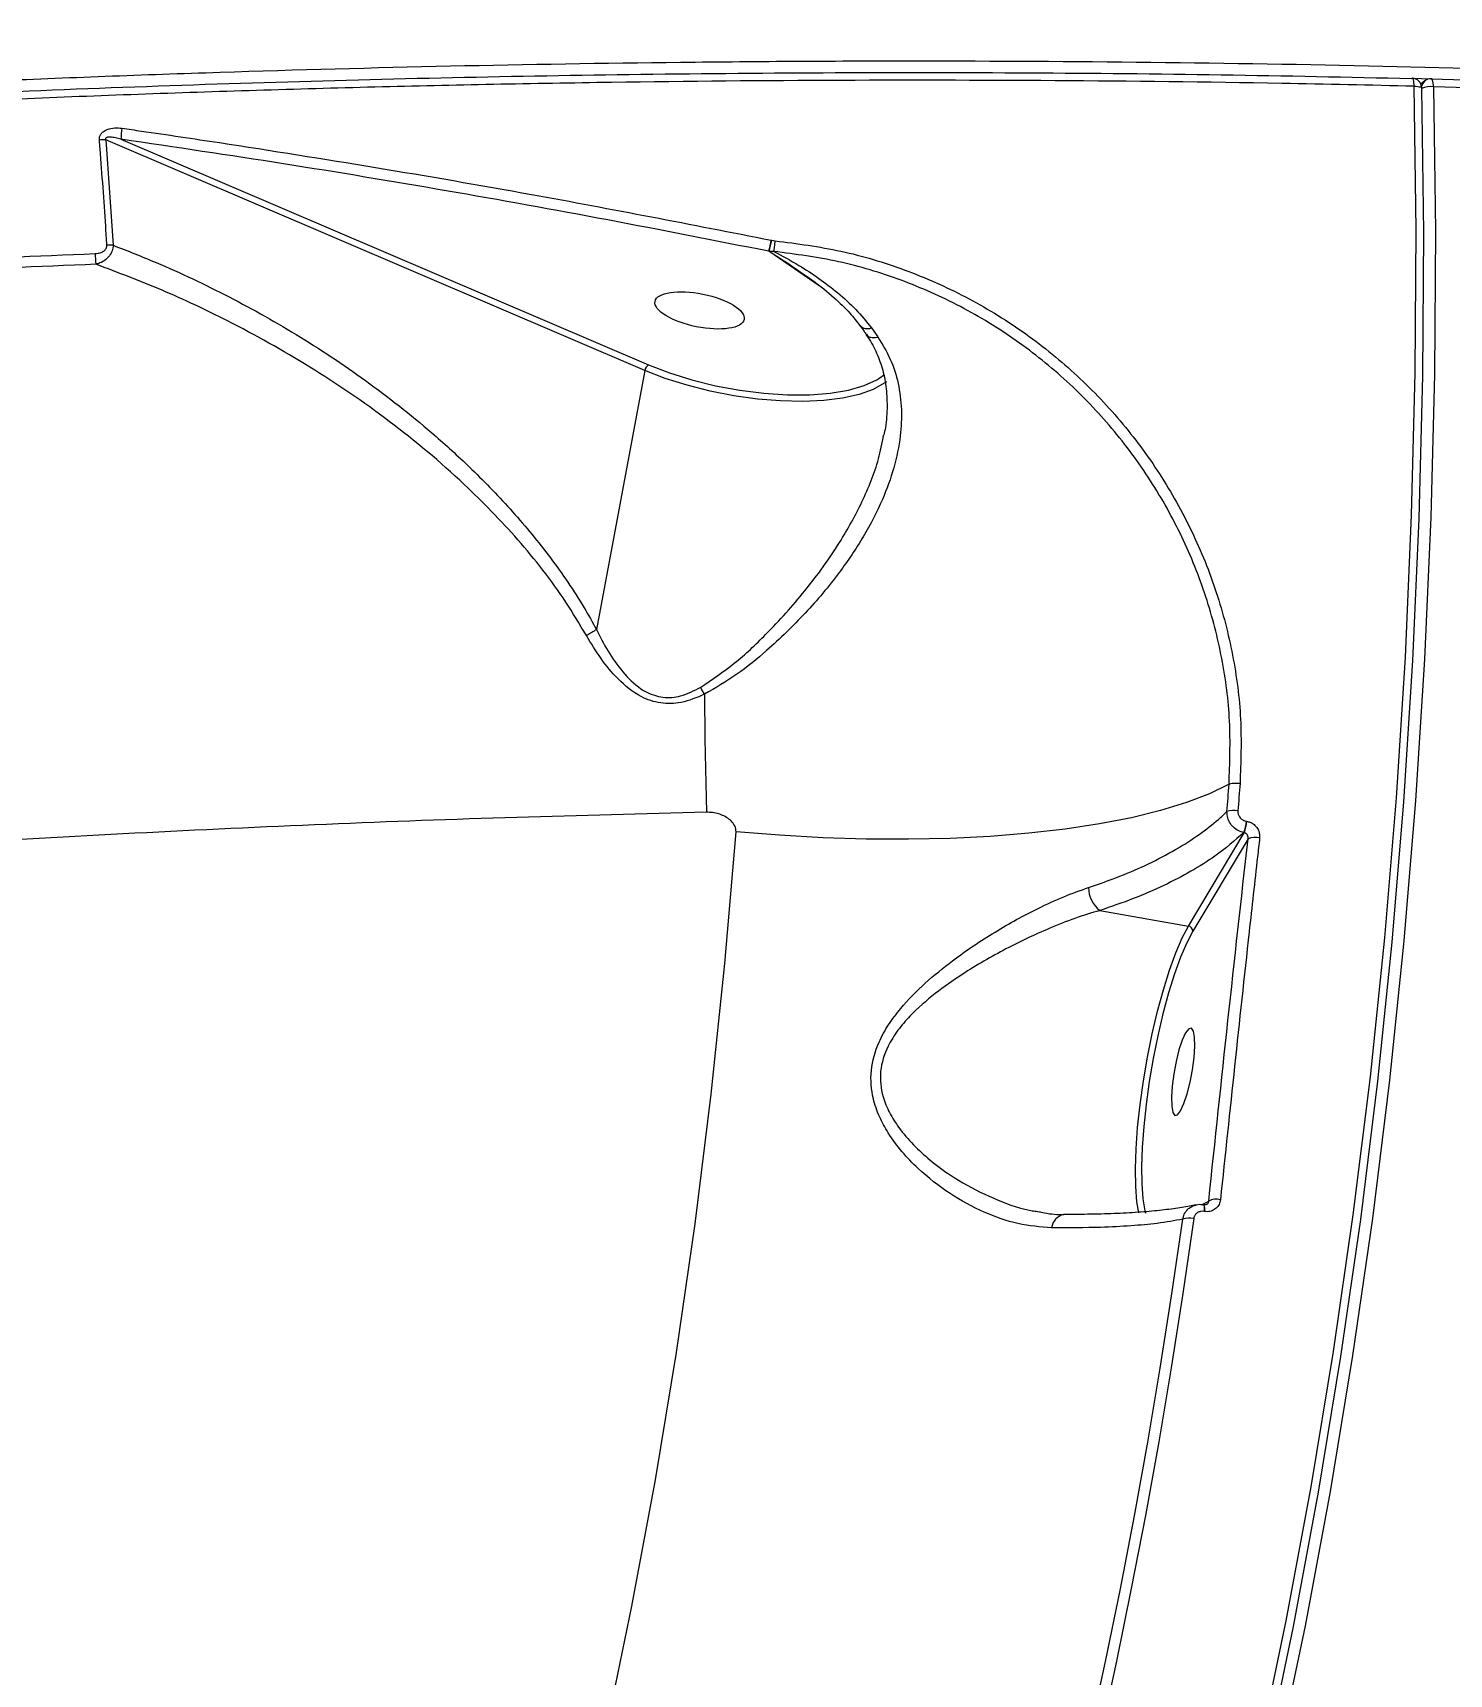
# Model space of a CAD drawing. Header units: millimetres. Extents: x -6523 to 7556, y -5559 to 6101.
# Drawn here: x -1349.4 to -1206.2, y 2351.4 to 2517.3 of the extents above; entities that cross this region are included whole.
import ezdxf

# ---------------------------------------------------------------- set-up
doc = ezdxf.new("R2010")
doc.units = ezdxf.units.MM
for name, color, linetype in [('DIKOM_ОБЪЕКТ', 7, 'Continuous'), ('DIKOM_РАЗМЕР_ЗОНА', 7, 'Continuous'), ('DIKOM_РАЗМЕР_ОБЪЕКТА', 7, 'Continuous')]:
    doc.layers.add(name, color=color, linetype=linetype)
doc.styles.add('style1', font='arial.ttf', dxfattribs={"width": 0.8})
doc.dimstyles.new('1-50', dxfattribs={"dimtxt": 300, "dimasz": 200, "dimexe": 100, "dimexo": 0, "dimgap": 100, "dimtad": 1, "dimtxsty": 'style1', "dimcen": 200, "dimclrd": 7, "dimclre": 7, "dimclrt": 7, "dimadec": 1, "dimazin": 2, "dimtfac": 1, "dimtmove": 0, "dimatfit": 2, "dimfxl": 0, "dimlwd": 25, "dimlwe": 18, "dimarcsym": 0})

# ---------------------------------------------------------------- blocks, each defined once
blk = doc.blocks.new('*D10')
at = {"layer": 'Defpoints', "color": 0, "transparency": 16777216}
for p in [(-1823.23, 4314.24), (3842.01, -3170.82), (6537.88, -3170.82)]:
    blk.add_point(p, dxfattribs=at)
at = {"layer": 'DIKOM_РАЗМЕР_ОБЪЕКТА', "color": 7, "lineweight": 18, "transparency": 16777216}
for p, q in [((-1823.23, 4314.24), (6637.88, 4314.24)), ((3842.01, -3170.82), (6637.88, -3170.82))]:
    blk.add_line(p, q, dxfattribs=at)
at = {"layer": 'DIKOM_РАЗМЕР_ОБЪЕКТА', "color": 7, "lineweight": 25, "transparency": 16777216}
blk.add_line((6537.88, 3914.24), (6537.88, -2770.82), dxfattribs=at)
at = {"layer": 'DIKOM_РАЗМЕР_ОБЪЕКТА', "color": 7, "transparency": 16777216}
for points in [[(6471.22, 3914.24), (6604.55, 3914.24), (6537.88, 4314.24)], [(6471.22, -2770.82), (6604.55, -2770.82), (6537.88, -3170.82)]]:
    blk.add_solid(points, dxfattribs=at)
at = {"layer": 'DIKOM_РАЗМЕР_ОБЪЕКТА', "color": 7, "transparency": 16777216, "insert": (6304.71, 207.11), "char_height": 300, "attachment_point": 5, "rotation": 90, "style": 'style1'}
blk.add_mtext('7500', dxfattribs=at)
blk = doc.blocks.new('*D13')
at = {"layer": 'Defpoints', "color": 0, "transparency": 16777216}
for p in [(-2358.18, 6101.03), (4341.71, -4605.15), (7455.88, -4605.15)]:
    blk.add_point(p, dxfattribs=at)
at = {"layer": 'DIKOM_РАЗМЕР_ЗОНА', "color": 7, "lineweight": 18, "transparency": 16777216}
for p, q in [((-2358.18, 6101.03), (7555.88, 6101.03)), ((4341.71, -4605.15), (7555.88, -4605.15))]:
    blk.add_line(p, q, dxfattribs=at)
at = {"layer": 'DIKOM_РАЗМЕР_ЗОНА', "color": 7, "lineweight": 25, "transparency": 16777216}
blk.add_line((7455.88, 5701.03), (7455.88, -4205.15), dxfattribs=at)
at = {"layer": 'DIKOM_РАЗМЕР_ЗОНА', "color": 7, "transparency": 16777216}
for points in [[(7389.22, 5701.03), (7522.55, 5701.03), (7455.88, 6101.03)], [(7389.22, -4205.15), (7522.55, -4205.15), (7455.88, -4605.15)]]:
    blk.add_solid(points, dxfattribs=at)
at = {"layer": 'DIKOM_РАЗМЕР_ЗОНА', "color": 7, "transparency": 16777216, "insert": (7222.71, 375.61), "char_height": 300, "attachment_point": 5, "rotation": 90, "style": 'style1'}
blk.add_mtext('10700', dxfattribs=at)

msp = doc.modelspace()

# ---------------------------------------------------------------- linework, layer by layer
at = {"layer": 'DIKOM_ОБЪЕКТ', "color": 7, "linetype": 'Continuous', "lineweight": 15}
for p, q in [((-1208.036, 2512.643), (-1209.978, 2512.699)), ((-1208.665, 2512.464), (-1209.082, 2512.129)), ((-1341.991, 2506.507), (-1341.231, 2495.849)), ((-1287.506, 2483.188), (-1341.991, 2506.507)), ((-1340.453, 2506.571), (-1287.139, 2483.753)), ((-1274.731, 2496.368), (-1274.684, 2496.358)), ((-1274.684, 2496.358), (-1274.33, 2496.303)), ((-1274.954, 2495.228), (-1274.983, 2495.24)), ((-1269.885, 2491.757), (-1274.983, 2495.24)), ((-1274.459, 2495.227), (-1274.954, 2495.228)), ((-1273.384, 2494.209), (-1274.954, 2495.228)), ((-1264.603, 2487.497), (-1263.949, 2486.582)), ((-1287.506, 2483.188), (-1292.392, 2457.007)), ((-1263.85, 2482.385), (-1263.297, 2482.803)), ((-1226.699, 2437.618), (-1226.672, 2437.614)), ((-1232.572, 2427.029), (-1226.937, 2436.462)), ((-1226.937, 2436.462), (-1226.963, 2436.466)), ((-1226.542, 2435.838), (-1232.12, 2426.501)), ((-1241.517, 2428.606), (-1232.572, 2427.029)), ((-1247.806, 2398.183), (-1247.528, 2398.149)), ((-1245.146, 2397.86), (-1245.181, 2397.859)), ((-1231.187, 2398.867), (-1230.512, 2399.226)), ((-1231.042, 2398.853), (-1231.015, 2398.861)), ((-1230.949, 2398.172), (-1230.976, 2398.176))]:
    msp.add_line(p, q, dxfattribs=at)
at = {"layer": 'DIKOM_ОБЪЕКТ', "color": 7, "linetype": 'Continuous', "lineweight": 15, "flags": 128}
for points in [[(-1209.955, 2512.734), (-1209.956, 2512.734), (-1210.002, 2512.715)], [(-1209.743, 2511.928), (-1209.752, 2512.115), (-1209.77, 2512.288), (-1209.795, 2512.44), (-1209.828, 2512.564), (-1209.867, 2512.657), (-1209.91, 2512.714), (-1209.955, 2512.734)], [(-1207.796, 2511.88), (-1207.806, 2512.067), (-1207.824, 2512.24), (-1207.85, 2512.392), (-1207.883, 2512.516), (-1207.923, 2512.609), (-1207.966, 2512.666), (-1208.012, 2512.686)], [(-1262.21, 2230.77), (-1257.131, 2242.471), (-1252.294, 2254.394), (-1247.704, 2266.531), (-1243.362, 2278.874), (-1239.272, 2291.415), (-1235.437, 2304.145), (-1231.859, 2317.056), (-1228.54, 2330.14), (-1225.482, 2343.389), (-1222.688, 2356.793), (-1220.159, 2370.343), (-1217.898, 2384.032), (-1215.904, 2397.849), (-1214.181, 2411.787), (-1212.728, 2425.835), (-1211.548, 2439.984), (-1210.639, 2454.226), (-1210.005, 2468.551), (-1209.643, 2482.949), (-1209.556, 2497.411), (-1209.743, 2511.928)], [(-1209.008, 2511.709), (-1208.821, 2497.158), (-1208.909, 2482.661), (-1209.271, 2468.229), (-1209.907, 2453.871), (-1210.817, 2439.595), (-1212.001, 2425.412), (-1213.457, 2411.331), (-1215.184, 2397.361), (-1217.182, 2383.511), (-1219.449, 2369.79), (-1221.984, 2356.207), (-1224.785, 2342.772), (-1227.849, 2329.492), (-1231.176, 2316.377), (-1234.763, 2303.435), (-1238.608, 2290.675), (-1242.707, 2278.104), (-1247.059, 2265.733), (-1251.66, 2253.567), (-1256.508, 2241.616), (-1261.599, 2229.887)], [(-1207.796, 2511.88), (-1207.609, 2497.319), (-1207.697, 2482.813), (-1208.059, 2468.372), (-1208.696, 2454.004), (-1209.607, 2439.719), (-1210.791, 2425.527), (-1212.248, 2411.436), (-1213.976, 2397.457), (-1215.976, 2383.598), (-1218.244, 2369.868), (-1220.781, 2356.276), (-1223.583, 2342.832), (-1226.65, 2329.544), (-1229.979, 2316.42), (-1233.568, 2303.47), (-1237.415, 2290.701), (-1241.517, 2278.123), (-1245.872, 2265.743), (-1250.476, 2253.569), (-1255.327, 2241.61), (-1260.422, 2229.874)], [(-1209.743, 2511.928), (-1209.557, 2511.919), (-1209.388, 2511.903), (-1209.242, 2511.881), (-1209.124, 2511.853), (-1209.039, 2511.821), (-1208.991, 2511.785), (-1208.979, 2511.757)], [(-1208.979, 2511.757), (-1208.98, 2511.747), (-1209.008, 2511.709)], [(-1263.095, 2482.06), (-1263.305, 2481.902), (-1264.419, 2481.277), (-1265.832, 2480.771), (-1267.514, 2480.395), (-1269.428, 2480.157), (-1271.533, 2480.062), (-1273.782, 2480.112), (-1276.128, 2480.306), (-1278.518, 2480.64), (-1280.903, 2481.107), (-1283.229, 2481.696), (-1285.446, 2482.395), (-1287.506, 2483.188)], [(-1287.139, 2483.753), (-1285.026, 2482.944), (-1282.745, 2482.238), (-1280.354, 2481.651), (-1277.908, 2481.199), (-1275.468, 2480.893), (-1273.092, 2480.739), (-1270.838, 2480.741), (-1268.76, 2480.9), (-1266.908, 2481.211), (-1265.328, 2481.667), (-1264.056, 2482.257), (-1263.85, 2482.385)], [(-1281.481, 2450.458), (-1281.469, 2448.947), (-1281.453, 2447.438), (-1281.434, 2445.935), (-1281.411, 2444.437), (-1281.384, 2442.946), (-1281.354, 2441.463), (-1281.32, 2439.99), (-1281.282, 2438.528)], [(-1228.461, 2441.376), (-1230.44, 2440.405), (-1232.757, 2439.511), (-1235.395, 2438.7), (-1238.333, 2437.98), (-1241.549, 2437.355), (-1245.017, 2436.83), (-1248.71, 2436.41), (-1252.599, 2436.097), (-1256.655, 2435.894), (-1260.845, 2435.804), (-1265.138, 2435.826), (-1269.499, 2435.96), (-1273.894, 2436.205), (-1278.291, 2436.559)], [(-1228.673, 2438.592), (-1228.646, 2438.94), (-1228.619, 2439.287), (-1228.592, 2439.635), (-1228.566, 2439.983), (-1228.539, 2440.331), (-1228.513, 2440.679), (-1228.487, 2441.027), (-1228.461, 2441.376)], [(-1227.351, 2441.46), (-1227.377, 2441.111), (-1227.403, 2440.763), (-1227.429, 2440.414), (-1227.456, 2440.066), (-1227.482, 2439.718), (-1227.509, 2439.37), (-1227.536, 2439.022), (-1227.563, 2438.674)], [(-1304.383, 2296.739), (-1300.783, 2308.726), (-1297.423, 2320.881), (-1294.305, 2333.198), (-1291.431, 2345.668), (-1288.804, 2358.283), (-1286.424, 2371.035), (-1284.294, 2383.916), (-1282.414, 2396.917), (-1280.786, 2410.03), (-1279.412, 2423.247), (-1278.291, 2436.559)], [(-1237.593, 2398.044), (-1237.774, 2399.148), (-1237.896, 2400.686), (-1237.924, 2402.48), (-1237.857, 2404.49), (-1237.697, 2406.673), (-1237.447, 2408.981), (-1237.112, 2411.364), (-1236.7, 2413.768), (-1236.22, 2416.143), (-1235.683, 2418.435), (-1235.099, 2420.595), (-1234.483, 2422.575), (-1233.847, 2424.332), (-1233.205, 2425.828), (-1232.572, 2427.029)], [(-1232.12, 2426.501), (-1232.734, 2425.335), (-1233.357, 2423.885), (-1233.973, 2422.181), (-1234.571, 2420.261), (-1235.137, 2418.166), (-1235.658, 2415.944), (-1236.123, 2413.641), (-1236.523, 2411.309), (-1236.847, 2408.999), (-1237.09, 2406.761), (-1237.245, 2404.644), (-1237.31, 2402.695), (-1237.283, 2400.955), (-1237.165, 2399.464), (-1236.958, 2398.253), (-1236.896, 2398.012)], [(-1231.994, 2413.747), (-1231.924, 2414.869), (-1231.95, 2415.783), (-1232.069, 2416.414), (-1232.272, 2416.712), (-1232.542, 2416.652), (-1232.859, 2416.24), (-1233.195, 2415.508), (-1233.523, 2414.516), (-1233.818, 2413.345), (-1234.055, 2412.088), (-1234.216, 2410.849), (-1234.286, 2409.727), (-1234.26, 2408.813), (-1234.141, 2408.181), (-1233.938, 2407.883), (-1233.667, 2407.943), (-1233.351, 2408.356), (-1233.015, 2409.087), (-1232.686, 2410.079), (-1232.392, 2411.251), (-1232.154, 2412.507), (-1231.994, 2413.747)], [(-1244.201, 2338.128), (-1242.534, 2345.378), (-1240.947, 2352.676), (-1239.442, 2360.022), (-1238.018, 2367.412), (-1236.675, 2374.846), (-1235.415, 2382.322), (-1234.237, 2389.839), (-1233.141, 2397.395)], [(-1232.034, 2397.447), (-1233.131, 2389.886), (-1234.31, 2382.363), (-1235.571, 2374.882), (-1236.914, 2367.443), (-1238.339, 2360.047), (-1239.846, 2352.696), (-1241.434, 2345.393), (-1243.102, 2338.137)]]:
    msp.add_lwpolyline(points, dxfattribs=at)
at = {"layer": 'DIKOM_ОБЪЕКТ', "color": 7, "linetype": 'Continuous', "lineweight": 15}
for centre, radius, start, end in [((-1209.979, 2511.734), 1, 1.27462, 88.60989), ((-1208.084, 2511.748), 0.923, 129.03924, 170.2374), ((-1208.037, 2511.686), 1, 88.55401, 128.89978), ((-1208.046, 2509.226), 2.665, 84.61887, 111.15259), ((-1334.989, 2506.66), 5.464, 169.22312, 180.93938), ((-1342.217, 2502.34), 4.173, 86.89149, 95.80478), ((-1341.564, 2491.907), 3.956, 85.16261, 94.54172), ((-1289.753, 2499.125), 15.273, 345.26495, 349.6031), ((-1291.143, 2499.701), 16.795, 344.55183, 348.51852), ((-1333.993, 2495.108), 9.071, 180.64386, 187.46425), ((-1265.004, 2488.501), 1.081, 224.63181, 291.74745), ((-1286.726, 2483.083), 0.787, 121.67078, 172.34099), ((-1300.09, 2440.883), 20.928, 27.22628, 29.43291), ((-1227.965, 2436.551), 2.16, 79.29062, 109.14817), ((-1230.74, 2437.939), 4.054, 338.69055, 355.45944), ((-1230.712, 2437.935), 4.053, 338.68357, 355.45797), ((-1225.825, 2434.28), 1.715, 74.62231, 114.69888), ((-1239.751, 2430.922), 2.913, 179.9762, 232.67782), ((-1232.651, 2426.505), 0.53, 359.5386, 81.45838), ((-1229.764, 2397.834), 1.581, 74.34549, 118.25259), ((-1244.837, 2396.327), 1.57, 102.68944, 172.84491), ((-1231.832, 2398.47), 0.905, 341.06264, 25.54301), ((-1231.796, 2398.465), 0.896, 340.88094, 25.86895), ((-1232.505, 2395.678), 1.831, 75.08547, 110.31614)]:
    msp.add_arc(centre, radius, start, end, dxfattribs=at)
msp.add_ellipse((-1281.972, 2489.266), major_axis=(-4.507, 0.913), ratio=0.3657185, dxfattribs=at)
for points, knots in [([(-1692.51, 2457.284), (-1690.604, 2458.129), (-1685.47, 2460.407), (-1676.14, 2464.052), (-1664.274, 2468.182), (-1651.179, 2472.242), (-1636.868, 2476.216), (-1621.358, 2480.088), (-1604.991, 2483.772), (-1587.844, 2487.26), (-1570.007, 2490.548), (-1551.191, 2493.69), (-1531.42, 2496.669), (-1510.741, 2499.469), (-1489.608, 2502.029), (-1468.105, 2504.347), (-1446.322, 2506.424), (-1423.904, 2508.293), (-1400.902, 2509.941), (-1377.385, 2511.354), (-1353.868, 2512.503), (-1330.435, 2513.388), (-1307.161, 2514.019), (-1283.668, 2514.406), (-1260.029, 2514.536), (-1236.325, 2514.404), (-1213.076, 2514.011), (-1190.354, 2513.365), (-1168.214, 2512.479), (-1146.294, 2511.339), (-1124.683, 2509.938), (-1103.464, 2508.274), (-1083.968, 2506.464), (-1066.139, 2504.553), (-1049.89, 2502.585), (-1034.188, 2500.447), (-1019.087, 2498.143), (-1004.744, 2495.699), (-991.228, 2493.126), (-979.821, 2490.726), (-973.09, 2489.143), (-970.349, 2488.498)], [0, 0, 0, 0, 0.0156523, 0.0421681, 0.0687044, 0.0952203, 0.1225064, 0.1498146, 0.1771007, 0.2036166, 0.230153, 0.2566687, 0.2839548, 0.3112631, 0.3385492, 0.3650651, 0.3916014, 0.4181172, 0.4454033, 0.4727116, 0.4999977, 0.5265135, 0.5530498, 0.5795657, 0.6068517, 0.63416, 0.661446, 0.6879619, 0.7144981, 0.7410139, 0.7683, 0.7956083, 0.8228943, 0.8459724, 0.8690775, 0.8921825, 0.9155066, 0.9388307, 0.9615639, 0.9843486, 1, 1, 1, 1]), ([(-1209.743, 2511.928), (-1214.201, 2512.027), (-1226.212, 2512.295), (-1246.008, 2512.524), (-1269.109, 2512.554), (-1292.562, 2512.329), (-1316.292, 2511.842), (-1340.225, 2511.088), (-1363.832, 2510.085), (-1387.04, 2508.841), (-1409.786, 2507.37), (-1432.441, 2505.65), (-1454.921, 2503.674), (-1477.14, 2501.444), (-1498.611, 2499.009), (-1519.277, 2496.382), (-1539.1, 2493.579), (-1558.404, 2490.557), (-1577.098, 2487.315), (-1595.1, 2483.86), (-1612.014, 2480.268), (-1627.807, 2476.554), (-1642.473, 2472.736), (-1656.249, 2468.752), (-1669.05, 2464.61), (-1680.805, 2460.319), (-1691.255, 2455.974), (-1700.395, 2451.592), (-1708.251, 2447.189), (-1714.943, 2442.693), (-1720.422, 2438.117), (-1724.55, 2433.475), (-1726.969, 2429.767), (-1727.629, 2427.616), (-1727.814, 2427.011)], [0, 0, 0, 0, 0.0187785, 0.0505891, 0.0824241, 0.1142347, 0.1469693, 0.1797306, 0.2124651, 0.2442758, 0.2761108, 0.3079214, 0.3406561, 0.3734173, 0.4061519, 0.4379621, 0.4697968, 0.501607, 0.5343411, 0.567102, 0.5998361, 0.6316467, 0.6634815, 0.6952921, 0.7280264, 0.7607876, 0.793522, 0.8253324, 0.8571673, 0.8889778, 0.9217122, 0.9544733, 0.9872077, 1, 1, 1, 1]), ([(-1642.826, 2473.23), (-1642.669, 2473.276), (-1637.874, 2474.674), (-1627.44, 2477.307), (-1611.647, 2481.061), (-1594.922, 2484.61), (-1577.514, 2487.968), (-1559.1, 2491.184), (-1539.711, 2494.242), (-1519.39, 2497.128), (-1498.584, 2499.777), (-1477.377, 2502.187), (-1455.858, 2504.358), (-1433.677, 2506.327), (-1410.883, 2508.077), (-1387.543, 2509.598), (-1365.544, 2510.78), (-1345.004, 2511.677), (-1325.991, 2512.339), (-1306.943, 2512.836), (-1287.683, 2513.17), (-1268.245, 2513.332), (-1248.671, 2513.313), (-1229.216, 2513.128), (-1216.404, 2512.853), (-1210.002, 2512.715)], [0, 0, 0, 0, 0.0016617, 0.0508196, 0.0999375, 0.1476686, 0.1954365, 0.2431676, 0.292285, 0.3414426, 0.3905601, 0.4382918, 0.4860602, 0.5337919, 0.58291, 0.6320681, 0.6811862, 0.7203299, 0.759514, 0.7986982, 0.8378418, 0.8783589, 0.9189209, 0.9594829, 1, 1, 1, 1]), ([(-1208.06, 2512.667), (-1201.954, 2512.497), (-1188.275, 2512.114), (-1167.382, 2511.252), (-1145.444, 2510.093), (-1123.991, 2508.683), (-1103.114, 2507.034), (-1082.915, 2505.153), (-1063.463, 2503.043), (-1044.804, 2500.703), (-1026.955, 2498.142), (-1009.961, 2495.37), (-993.912, 2492.399), (-978.838, 2489.247), (-965.139, 2485.942), (-956.414, 2483.676), (-952.593, 2482.491), (-952.553, 2482.479)], [0, 0, 0, 0, 0.0583706, 0.1307756, 0.2034089, 0.2761583, 0.3489078, 0.4215409, 0.493946, 0.566351, 0.6389842, 0.7117337, 0.7844831, 0.8571164, 0.9295213, 0.9992575, 1, 1, 1, 1]), ([(-890.426, 2446.518), (-890.809, 2447.505), (-891.784, 2450.013), (-894.874, 2453.979), (-899.522, 2458.404), (-905.423, 2462.647), (-912.407, 2466.702), (-920.369, 2470.567), (-929.518, 2474.353), (-939.872, 2478.044), (-951.425, 2481.627), (-964.094, 2485.07), (-977.862, 2488.359), (-992.691, 2491.483), (-1008.641, 2494.451), (-1025.704, 2497.244), (-1043.848, 2499.85), (-1062.673, 2502.21), (-1082.098, 2504.322), (-1102.031, 2506.19), (-1122.797, 2507.842), (-1144.357, 2509.267), (-1166.661, 2510.447), (-1187.837, 2511.321), (-1201.676, 2511.708), (-1207.796, 2511.88)], [0, 0, 0, 0, 0.0295226, 0.0750312, 0.1205769, 0.1660854, 0.2087171, 0.2513793, 0.294011, 0.3377892, 0.3816004, 0.4253786, 0.4696027, 0.5138608, 0.5580849, 0.6035936, 0.6491394, 0.6946481, 0.7388722, 0.7831303, 0.8273545, 0.8728631, 0.9184089, 0.9639175, 1, 1, 1, 1]), ([(-1342.639, 2506.491), (-1342.638, 2506.598), (-1342.636, 2506.812), (-1342.49, 2507.105), (-1342.227, 2507.376), (-1341.755, 2507.624), (-1341.093, 2507.749), (-1340.597, 2507.704), (-1340.357, 2507.682)], [0, 0, 0, 0, 0.1098583, 0.2200685, 0.3257518, 0.4925264, 0.753726, 1, 1, 1, 1]), ([(-1340.357, 2507.682), (-1339.701, 2507.587), (-1336.419, 2507.115), (-1327.877, 2505.845), (-1314.726, 2503.75), (-1296.106, 2500.546), (-1282.799, 2497.945), (-1274.731, 2496.368)], [0, 0, 0, 0, 0.0299898, 0.149953, 0.3900717, 0.63019, 1, 1, 1, 1]), ([(-1341.878, 2495.85), (-1341.918, 2496.499), (-1342.118, 2499.745), (-1342.377, 2503.293), (-1342.615, 2506.193), (-1342.639, 2506.491)], [0, 0, 0, 0, 0.1831715, 0.9158873, 1, 1, 1, 1]), ([(-1340.453, 2506.571), (-1340.632, 2506.621), (-1340.988, 2506.721), (-1341.448, 2506.791), (-1341.772, 2506.785), (-1341.927, 2506.736), (-1341.987, 2506.684), (-1342.006, 2506.651), (-1342.015, 2506.614), (-1342.016, 2506.567), (-1342, 2506.529), (-1341.991, 2506.507)], [0, 0, 0, 0, 0.3169978, 0.6271203, 0.7913972, 0.8704372, 0.8977762, 0.9253955, 0.9332541, 0.9603835, 1, 1, 1, 1]), ([(-1274.983, 2495.24), (-1280.405, 2496.314), (-1291.249, 2498.461), (-1307.61, 2501.395), (-1324.02, 2504.135), (-1334.975, 2505.759), (-1340.453, 2506.571)], [0, 0, 0, 0, 0.2492698, 0.4985386, 0.7492694, 1, 1, 1, 1]), ([(-1343.063, 2495.006), (-1342.891, 2495.024), (-1342.587, 2495.054), (-1342.221, 2495.22), (-1342.002, 2495.421), (-1341.887, 2495.633), (-1341.881, 2495.778), (-1341.878, 2495.85)], [0, 0, 0, 0, 0.3196179, 0.5618285, 0.7279253, 0.8639507, 1, 1, 1, 1]), ([(-1341.231, 2495.849), (-1341.256, 2495.663), (-1341.306, 2495.291), (-1341.601, 2494.775), (-1342.031, 2494.344), (-1342.515, 2494.062), (-1342.85, 2493.968), (-1342.987, 2493.93)], [0, 0, 0, 0, 0.2022466, 0.4043099, 0.6105953, 0.8410444, 1, 1, 1, 1]), ([(-1341.231, 2495.849), (-1339.781, 2495.278), (-1335.846, 2493.729), (-1329.503, 2490.721), (-1322.279, 2486.665), (-1315.27, 2481.974), (-1309.521, 2477.409), (-1304.734, 2473.026), (-1300.826, 2468.98), (-1296.998, 2464.326), (-1294.217, 2460.27), (-1292.804, 2457.744), (-1292.392, 2457.007)], [0, 0, 0, 0, 0.0783345, 0.2125922, 0.347267, 0.4817929, 0.61585, 0.6916659, 0.7820707, 0.8726178, 0.9628129, 1, 1, 1, 1]), ([(-1274.459, 2495.227), (-1274.448, 2495.286), (-1274.426, 2495.407), (-1274.39, 2495.681), (-1274.356, 2495.992), (-1274.338, 2496.201), (-1274.33, 2496.303)], [0, 0, 0, 0, 0.2436913, 0.4999813, 0.7562853, 1, 1, 1, 1]), ([(-1274.33, 2496.303), (-1272.103, 2496.013), (-1267.65, 2495.435), (-1261.189, 2493.476), (-1255.026, 2490.758), (-1249.269, 2487.249), (-1244.016, 2483.034), (-1239.356, 2478.187), (-1235.362, 2472.8), (-1232.099, 2466.967), (-1229.62, 2460.804), (-1227.978, 2454.426), (-1227.119, 2447.929), (-1227.273, 2443.617), (-1227.351, 2441.46)], [0, 0, 0, 0, 0.0836189, 0.1671663, 0.2504179, 0.3338528, 0.4173027, 0.5004894, 0.5837389, 0.6671388, 0.7504593, 0.8333958, 0.9166277, 1, 1, 1, 1]), ([(-1412.404, 2491.203), (-1406.723, 2491.597), (-1395.36, 2492.384), (-1378.074, 2493.395), (-1360.644, 2494.289), (-1348.924, 2494.767), (-1343.063, 2495.006)], [0, 0, 0, 0, 0.2491215, 0.4982431, 0.7491215, 1, 1, 1, 1]), ([(-1274.459, 2495.227), (-1273.615, 2494.772), (-1271.389, 2493.572), (-1268.584, 2491.587), (-1266.141, 2489.4), (-1265.116, 2488.131), (-1264.603, 2487.497)], [0, 0, 0, 0, 0.2319403, 0.6115091, 0.8058711, 1, 1, 1, 1]), ([(-1228.461, 2441.376), (-1228.385, 2443.497), (-1228.234, 2447.726), (-1229.072, 2454.104), (-1230.678, 2460.367), (-1233.102, 2466.412), (-1236.294, 2472.139), (-1240.199, 2477.425), (-1244.76, 2482.185), (-1249.903, 2486.326), (-1255.535, 2489.771), (-1261.575, 2492.445), (-1267.905, 2494.371), (-1272.272, 2494.941), (-1274.459, 2495.227)], [0, 0, 0, 0, 0.0835772, 0.1666529, 0.2497509, 0.3333297, 0.4162579, 0.4997978, 0.5830096, 0.6660826, 0.7497715, 0.8327877, 0.9162898, 1, 1, 1, 1]), ([(-1270.235, 2492.038), (-1271.27, 2492.778), (-1272.314, 2493.523), (-1273.376, 2494.204), (-1273.384, 2494.209)], [0, 0, 0, 0, 0.9927647, 1, 1, 1, 1]), ([(-1342.987, 2493.93), (-1348.797, 2493.693), (-1360.418, 2493.22), (-1377.782, 2492.331), (-1395.083, 2491.321), (-1406.509, 2490.53), (-1412.223, 2490.135)], [0, 0, 0, 0, 0.2491214, 0.4982426, 0.749121, 1, 1, 1, 1]), ([(-1293.417, 2456.399), (-1294.097, 2457.538), (-1296.151, 2460.979), (-1300.254, 2466.183), (-1306.234, 2472.323), (-1313.282, 2478.208), (-1321.325, 2483.678), (-1329.041, 2487.976), (-1336.275, 2491.397), (-1340.749, 2493.086), (-1342.987, 2493.93)], [0, 0, 0, 0, 0.0588097, 0.1777181, 0.2968172, 0.4509466, 0.6056234, 0.7600438, 0.8800203, 1, 1, 1, 1]), ([(-1271.288, 2492.771), (-1271.025, 2492.602), (-1270.004, 2491.945), (-1268.48, 2490.673), (-1266.874, 2489.151), (-1266.105, 2488.156), (-1265.781, 2487.736)], [0, 0, 0, 0, 0.12434941, 0.48337929, 0.78213921, 1, 1, 1, 1]), ([(-1265.776, 2487.732), (-1265.63, 2487.541), (-1265.408, 2487.249), (-1265.2, 2486.928), (-1265.129, 2486.818)], [0, 0, 0, 0, 0.6575945, 1, 1, 1, 1]), ([(-1263.949, 2486.582), (-1263.499, 2485.84), (-1262.598, 2484.354), (-1261.835, 2481.875), (-1261.507, 2479.271), (-1261.634, 2476.404), (-1262.268, 2473.343), (-1263.505, 2469.926), (-1265.351, 2466.367), (-1267.957, 2462.509), (-1271.214, 2458.612), (-1274.756, 2455.206), (-1278.148, 2452.39), (-1280.371, 2451.101), (-1281.481, 2450.458)], [0, 0, 0, 0, 0.0646428, 0.129333, 0.1963561, 0.263413, 0.3430292, 0.4226918, 0.5180133, 0.6133842, 0.7266771, 0.8399789, 0.9200784, 1, 1, 1, 1]), ([(-1265.152, 2486.813), (-1265.132, 2486.79), (-1264.716, 2486.275), (-1264.141, 2485.148), (-1263.47, 2483.443), (-1263.092, 2481.568), (-1262.992, 2479.554), (-1263.084, 2477.891), (-1263.298, 2476.905), (-1263.354, 2476.647)], [0, 0, 0, 0, 0.0083956, 0.1815246, 0.3583757, 0.5391033, 0.7305671, 0.929447, 1, 1, 1, 1]), ([(-1265.108, 2486.849), (-1265.059, 2486.78), (-1264.941, 2486.611), (-1264.562, 2486.511), (-1264.193, 2486.528), (-1263.983, 2486.574), (-1263.949, 2486.582)], [0, 0, 0, 0, 0.247897, 0.60361694, 0.93621057, 1, 1, 1, 1]), ([(-1281.863, 2451.167), (-1280.707, 2451.946), (-1278.368, 2453.524), (-1274.853, 2456.855), (-1271.195, 2460.907), (-1267.925, 2465.444), (-1265.46, 2469.929), (-1263.959, 2473.587), (-1263.525, 2475.85), (-1263.371, 2476.651)], [0, 0, 0, 0, 0.1256894, 0.2544057, 0.4335861, 0.6173699, 0.7653709, 0.9169195, 1, 1, 1, 1]), ([(-1292.395, 2457), (-1292.549, 2456.904), (-1292.831, 2456.727), (-1293.201, 2456.517), (-1293.386, 2456.416), (-1293.417, 2456.399)], [0, 0, 0, 0, 0.4995766, 0.9156273, 1, 1, 1, 1]), ([(-1281.481, 2450.458), (-1282.255, 2450.127), (-1283.664, 2449.525), (-1285.928, 2449.454), (-1288.198, 2450.234), (-1290.22, 2451.892), (-1292.001, 2454.061), (-1292.942, 2455.614), (-1293.417, 2456.399)], [0, 0, 0, 0, 0.1672645, 0.3043185, 0.4416712, 0.6370298, 0.816714, 1, 1, 1, 1]), ([(-1292.392, 2457.007), (-1292.392, 2457.006), (-1292.393, 2457.004), (-1292.394, 2457.001), (-1292.395, 2457.001), (-1292.395, 2457)], [0, 0, 0, 0, 0.4618487, 0.8296869, 1, 1, 1, 1]), ([(-1292.395, 2457), (-1292.395, 2456.999), (-1292.309, 2456.827), (-1291.846, 2455.894), (-1290.917, 2454.243), (-1289.398, 2452.215), (-1287.649, 2450.694), (-1285.687, 2450.039), (-1283.715, 2450.214), (-1282.524, 2450.827), (-1281.863, 2451.167)], [0, 0, 0, 0, 0.0002678, 0.0414587, 0.2242942, 0.406573, 0.5849876, 0.7124821, 0.8404555, 1, 1, 1, 1]), ([(-1228.461, 2441.376), (-1228.405, 2441.399), (-1228.292, 2441.447), (-1228.013, 2441.484), (-1227.687, 2441.493), (-1227.463, 2441.471), (-1227.351, 2441.46)], [0, 0, 0, 0, 0.2500033, 0.4999716, 0.7499874, 1, 1, 1, 1]), ([(-1281.282, 2438.528), (-1287.672, 2438.369), (-1300.451, 2438.05), (-1319.736, 2437.332), (-1339.063, 2436.437), (-1359.069, 2435.312), (-1379.633, 2433.945), (-1400.668, 2432.317), (-1421.638, 2430.464), (-1442.465, 2428.385), (-1463.067, 2426.085), (-1482.777, 2423.644), (-1501.558, 2421.084), (-1519.397, 2418.43), (-1536.788, 2415.611), (-1553.649, 2412.633), (-1569.906, 2409.505), (-1585.531, 2406.227), (-1600.426, 2402.806), (-1614.579, 2399.232), (-1627.743, 2395.555), (-1639.617, 2391.862), (-1650.172, 2388.184), (-1659.464, 2384.536), (-1667.769, 2380.81), (-1675.021, 2377.015), (-1681.173, 2373.158), (-1686.058, 2369.343), (-1689.74, 2365.578), (-1692.207, 2361.875), (-1693.533, 2358.788), (-1693.593, 2356.947), (-1693.614, 2356.33)], [0, 0, 0, 0, 0.0307563, 0.0615126, 0.092575, 0.1236374, 0.1579762, 0.1923414, 0.2266799, 0.2620306, 0.2974106, 0.3327605, 0.3660191, 0.3993026, 0.4325606, 0.4667785, 0.5010242, 0.5352419, 0.5706973, 0.6061528, 0.6421177, 0.6780824, 0.7118611, 0.7456664, 0.7794456, 0.8142091, 0.8490008, 0.8837647, 0.9169326, 0.9501245, 0.9832927, 1, 1, 1, 1]), ([(-1278.291, 2436.559), (-1278.292, 2436.658), (-1278.296, 2436.863), (-1278.45, 2437.25), (-1278.763, 2437.66), (-1279.394, 2438.15), (-1280.063, 2438.4), (-1280.76, 2438.519), (-1281.074, 2438.525), (-1281.282, 2438.528)], [0, 0, 0, 0, 0.0767401, 0.1605272, 0.3174008, 0.4661224, 0.7624975, 0.8428359, 1, 1, 1, 1]), ([(-1242.664, 2430.923), (-1241.595, 2431.292), (-1239.459, 2432.029), (-1236.531, 2433.316), (-1233.834, 2434.731), (-1231.487, 2436.238), (-1229.806, 2437.541), (-1228.956, 2438.33), (-1228.673, 2438.592)], [0, 0, 0, 0, 0.1827962, 0.3655924, 0.5537482, 0.7419038, 0.9141911, 1, 1, 1, 1]), ([(-1226.963, 2436.466), (-1227.156, 2436.524), (-1227.561, 2436.644), (-1228.021, 2437.001), (-1228.384, 2437.448), (-1228.639, 2437.967), (-1228.662, 2438.383), (-1228.673, 2438.592)], [0, 0, 0, 0, 0.2044278, 0.4300875, 0.5634139, 0.780286, 1, 1, 1, 1]), ([(-1227.563, 2438.674), (-1227.564, 2438.672), (-1227.572, 2438.566), (-1227.551, 2438.35), (-1227.432, 2438.09), (-1227.247, 2437.867), (-1227.01, 2437.695), (-1226.799, 2437.643), (-1226.699, 2437.618)], [0, 0, 0, 0, 0.0043787, 0.2197999, 0.4355859, 0.568281, 0.793865, 1, 1, 1, 1]), ([(-1226.672, 2437.614), (-1226.57, 2437.592), (-1226.305, 2437.533), (-1225.913, 2437.3), (-1225.573, 2436.913), (-1225.364, 2436.434), (-1225.368, 2436.1), (-1225.371, 2435.934)], [0, 0, 0, 0, 0.1342582, 0.3469887, 0.5632589, 0.7817087, 1, 1, 1, 1]), ([(-1226.963, 2436.466), (-1227.89, 2435.664), (-1229.47, 2434.297), (-1232.273, 2432.546), (-1235.029, 2431.104), (-1238.091, 2429.77), (-1240.375, 2428.994), (-1241.517, 2428.606)], [0, 0, 0, 0, 0.2590552, 0.4416262, 0.6241969, 0.8120995, 1, 1, 1, 1]), ([(-1225.371, 2435.934), (-1225.442, 2435.3), (-1225.798, 2432.132), (-1227.162, 2419.893), (-1228.383, 2408.368), (-1229.337, 2399.356)], [0, 0, 0, 0, 0.0517099, 0.2585535, 1, 1, 1, 1]), ([(-1226.542, 2435.838), (-1226.536, 2435.902), (-1226.524, 2436.028), (-1226.579, 2436.209), (-1226.683, 2436.354), (-1226.813, 2436.438), (-1226.902, 2436.455), (-1226.937, 2436.462)], [0, 0, 0, 0, 0.23173208, 0.45621856, 0.66914069, 0.87225455, 1, 1, 1, 1]), ([(-1230.512, 2399.226), (-1229.872, 2405.303), (-1228.591, 2417.458), (-1227.225, 2429.711), (-1226.542, 2435.838)], [0, 0, 0, 0, 0.4999179, 1, 1, 1, 1]), ([(-1246.394, 2396.523), (-1247.529, 2396.615), (-1249.801, 2396.801), (-1253.271, 2398.035), (-1256.702, 2399.883), (-1259.473, 2402.046), (-1261.533, 2404.178), (-1262.853, 2405.943), (-1263.837, 2407.749), (-1264.571, 2409.834), (-1264.786, 2412.429), (-1264.058, 2415.011), (-1262.903, 2417.079), (-1261.364, 2419.118), (-1259.199, 2421.308), (-1255.984, 2423.908), (-1252.127, 2426.505), (-1248.317, 2428.584), (-1245.152, 2430.042), (-1243.493, 2430.63), (-1242.664, 2430.923)], [0, 0, 0, 0, 0.0727741, 0.1456252, 0.2220848, 0.2985168, 0.3409265, 0.3832922, 0.4164822, 0.4496099, 0.498643, 0.5477884, 0.5808457, 0.613966, 0.671083, 0.7283182, 0.8132035, 0.8980755, 0.9490488, 1, 1, 1, 1]), ([(-1241.517, 2428.606), (-1242.351, 2428.352), (-1244.028, 2427.842), (-1247.205, 2426.582), (-1251.049, 2424.767), (-1254.941, 2422.525), (-1258.207, 2420.231), (-1260.397, 2418.324), (-1261.968, 2416.504), (-1263.128, 2414.681), (-1263.857, 2412.345), (-1263.589, 2409.997), (-1262.806, 2408.123), (-1261.77, 2406.487), (-1260.387, 2404.882), (-1258.255, 2402.942), (-1255.386, 2400.954), (-1251.89, 2399.296), (-1249.321, 2398.353), (-1247.992, 2398.204), (-1247.806, 2398.183)], [0, 0, 0, 0, 0.055027, 0.1107671, 0.2018076, 0.295232, 0.3556536, 0.4172514, 0.4510112, 0.4856027, 0.5350293, 0.5843811, 0.6181816, 0.6529679, 0.6977546, 0.743196, 0.8251903, 0.9089799, 0.9872602, 1, 1, 1, 1]), ([(-1229.337, 2399.356), (-1229.37, 2399.196), (-1229.437, 2398.877), (-1229.74, 2398.487), (-1230.15, 2398.228), (-1230.578, 2398.132), (-1230.846, 2398.161), (-1230.949, 2398.172)], [0, 0, 0, 0, 0.2182512, 0.4367359, 0.6530073, 0.8657392, 1, 1, 1, 1]), ([(-1245.147, 2397.847), (-1245.149, 2397.847), (-1245.79, 2397.808), (-1246.678, 2397.893), (-1247.571, 2398.099), (-1247.797, 2398.151)], [0, 0, 0, 0, 0.0022831, 0.7472837, 1, 1, 1, 1]), ([(-1231.843, 2398.851), (-1231.93, 2398.829), (-1232.431, 2398.703), (-1233.633, 2398.503), (-1235.465, 2398.265), (-1237.621, 2398.078), (-1240.056, 2397.947), (-1242.569, 2397.874), (-1244.368, 2397.876), (-1245.181, 2397.877)], [0, 0, 0, 0, 0.0332593, 0.1912756, 0.3543248, 0.5208338, 0.689569, 0.859578, 1, 1, 1, 1]), ([(-1233.141, 2397.395), (-1233.097, 2397.564), (-1233, 2397.943), (-1232.69, 2398.352), (-1232.292, 2398.674), (-1232.004, 2398.765), (-1231.831, 2398.819)], [0, 0, 0, 0, 0.2501153, 0.5583807, 0.7359064, 1, 1, 1, 1]), ([(-1230.976, 2398.176), (-1230.992, 2398.179), (-1231.116, 2398.198), (-1231.352, 2398.188), (-1231.609, 2398.088), (-1231.821, 2397.923), (-1231.973, 2397.717), (-1232.015, 2397.531), (-1232.034, 2397.447)], [0, 0, 0, 0, 0.03401086, 0.25227085, 0.4705239, 0.5979616, 0.81931065, 1, 1, 1, 1]), ([(-1231.831, 2398.819), (-1231.807, 2398.829), (-1231.594, 2398.918), (-1231.312, 2398.898), (-1231.074, 2398.858), (-1231.042, 2398.853)], [0, 0, 0, 0, 0.1008788, 0.8792969, 1, 1, 1, 1]), ([(-1230.729, 2398.898), (-1230.739, 2398.889), (-1230.776, 2398.858), (-1230.874, 2398.841), (-1230.96, 2398.856), (-1230.989, 2398.861)], [0, 0, 0, 0, 0.2149564, 0.7282009, 1, 1, 1, 1]), ([(-1230.726, 2398.894), (-1230.692, 2398.913), (-1230.609, 2398.958), (-1230.532, 2399.077), (-1230.519, 2399.176), (-1230.512, 2399.226)], [0, 0, 0, 0, 0.2621159, 0.6252577, 1, 1, 1, 1]), ([(-1233.141, 2397.395), (-1233.961, 2397.244), (-1235.471, 2396.966), (-1238.333, 2396.706), (-1241.782, 2396.522), (-1244.696, 2396.523), (-1246.394, 2396.523)], [0, 0, 0, 0, 0.2580794, 0.4750041, 0.694073, 1, 1, 1, 1])]:
    msp.add_open_spline(points, degree=3, knots=knots, dxfattribs=at)

# ---------------------------------------------------------------- dimensions: what is measured, and where the dimension line sits
at = {"layer": 'DIKOM_РАЗМЕР_ЗОНА'}
dim = msp.add_linear_dim(base=(7455.882, -4605.145), p1=(-2358.182, 6101.03), p2=(4341.706, -4605.145), angle=90, text='10700', dimstyle='1-50', override={"dimasz": 400, "dimgap": 80}, dxfattribs=at)
dim.commit()
dim.dimension.update_dxf_attribs({"geometry": '*D13', "text_midpoint": (7455.882, 375.606), "dimtype": 160})
at = {"layer": 'DIKOM_РАЗМЕР_ОБЪЕКТА'}
dim = msp.add_linear_dim(base=(6537.882, -3170.823), p1=(-1823.231, 4314.242), p2=(3842.008, -3170.823), angle=90, text='7500', dimstyle='1-50', override={"dimasz": 400, "dimgap": 80}, dxfattribs=at)
dim.commit()
dim.dimension.update_dxf_attribs({"geometry": '*D10', "text_midpoint": (6537.882, 207.106), "dimtype": 160})

doc.saveas('drawing.dxf')
